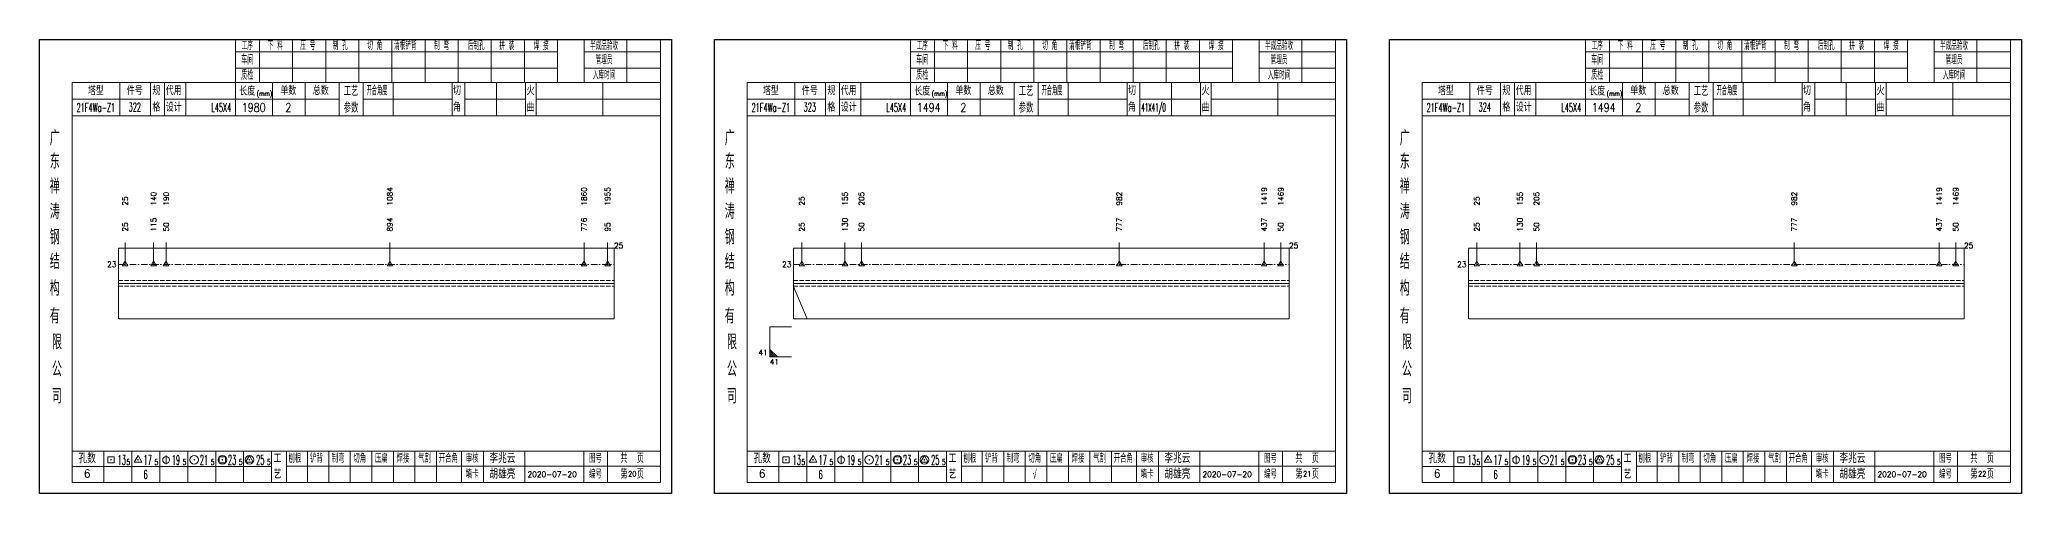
# Model space of a CAD drawing. Extents: x 1310 to 15542, y -76 to 8381.
# Drawn here: x 7447 to 8363, y 4374 to 4584 of the extents above; entities that cross this region are included whole.
import ezdxf
from ezdxf.enums import TextEntityAlignment as Align

# ---------------------------------------------------------------- set-up
doc = ezdxf.new("R2010")
doc.units = 0
doc.header["$MEASUREMENT"] = 0
doc.linetypes.add('一点画线', pattern=[5.2, 3, -1, 0.2, -1])
doc.linetypes.add('虚线', pattern=[2.75, 2, -0.75])
doc.layers.get('0').update_dxf_attribs({"linetype": 'CONTINUOUS', "lineweight": 25})
for name, color, linetype, lineweight in [('1', 7, 'CONTINUOUS', 25), ('4', 7, 'CONTINUOUS', 25), ('5', 7, 'CONTINUOUS', 25)]:
    doc.layers.add(name, color=color, linetype=linetype, lineweight=lineweight)
doc.styles.get("Standard").update_dxf_attribs({"font": 'simplex.shx', "width": 0.7, "height": 3, "bigfont": 'gbhzfs.shx'})

# ---------------------------------------------------------------- blocks, each defined once
blk = doc.blocks.new('孔17.5')
at = {"layer": '5', "color": 7, "linetype": 'Continuous', "lineweight": 13}
for p, q in [((0, 1), (-0.866, -0.5)), ((-0.1, -0.1), (0.1, 0.1)), ((0.1, -0.1), (-0.1, 0.1)), ((0.866, -0.5), (0, 1)), ((-0.866, -0.5), (0.866, -0.5))]:
    blk.add_line(p, q, dxfattribs=at)
blk = doc.blocks.new('CTJGK')
at = {"color": 6, "linetype": 'Continuous'}
for p, q in [((0, 209.97), (292.13, 209.97)), ((0, 0), (0, 209.97)), ((292.13, 209.97), (292.13, 0)), ((292.13, 0), (0, 0))]:
    blk.add_line(p, q, dxfattribs=at)

msp = doc.modelspace()

# ---------------------------------------------------------------- linework, layer by layer
at = {"color": 7, "linetype": 'Continuous', "lineweight": 18}
for p, q in [((7483.392, 4487.217), (7483.392, 4454.551)), ((7483.392, 4487.217), (7712.522, 4487.217)), ((7712.522, 4487.217), (7712.522, 4454.551)), ((7795.522, 4487.217), (7795.522, 4454.551)), ((7795.522, 4487.217), (8024.652, 4487.217)), ((8024.652, 4487.217), (8024.652, 4454.551)), ((8107.652, 4487.217), (8107.652, 4454.551)), ((8107.652, 4487.217), (8336.782, 4487.217)), ((8336.782, 4487.217), (8336.782, 4454.551)), ((7483.392, 4470.884), (7712.522, 4470.884)), ((7795.522, 4470.884), (8024.652, 4470.884)), ((8107.652, 4470.884), (8336.782, 4470.884))]:
    msp.add_line(p, q, dxfattribs=at)
at = {"color": 7, "linetype": 'Continuous', "lineweight": 13}
for p, q in [((7486.392, 4479.717), (7486.392, 4489.884)), ((7499.593, 4479.717), (7499.593, 4489.884)), ((7505.379, 4479.717), (7505.379, 4489.884)), ((7608.835, 4479.717), (7608.835, 4489.884)), ((7698.635, 4479.717), (7698.635, 4489.884)), ((7709.522, 4479.717), (7709.522, 4489.884)), ((7799.356, 4479.717), (7799.356, 4489.884)), ((7819.294, 4479.717), (7819.294, 4489.884)), ((7826.962, 4479.717), (7826.962, 4489.884)), ((7946.128, 4479.717), (7946.128, 4489.884)), ((8013.149, 4479.717), (8013.149, 4489.884)), ((8020.818, 4479.717), (8020.818, 4489.884)), ((8111.486, 4479.717), (8111.486, 4489.884)), ((8131.424, 4479.717), (8131.424, 4489.884)), ((8139.092, 4479.717), (8139.092, 4489.884)), ((8258.258, 4479.717), (8258.258, 4489.884)), ((8325.279, 4479.717), (8325.279, 4489.884)), ((8332.948, 4479.717), (8332.948, 4489.884)), ((7795.522, 4469.432), (7801.81, 4454.551)), ((7784.522, 4450.884), (7794.522, 4450.884)), ((7784.522, 4450.884), (7784.522, 4436.884)), ((7788.022, 4436.884), (7784.522, 4440.384)), ((7787.147, 4436.884), (7784.522, 4439.509)), ((7786.272, 4436.884), (7784.522, 4438.634)), ((7785.397, 4436.884), (7784.522, 4437.759)), ((7784.522, 4436.884), (7794.522, 4436.884))]:
    msp.add_line(p, q, dxfattribs=at)
at = {"color": 3, "linetype": '一点画线', "lineweight": 13}
for p, q in [((7483.392, 4479.717), (7712.522, 4479.717)), ((7795.522, 4479.717), (8024.652, 4479.717)), ((8107.652, 4479.717), (8336.782, 4479.717))]:
    msp.add_line(p, q, dxfattribs=at)
at = {"color": 1, "linetype": '虚线', "lineweight": 18}
for p, q in [((7483.392, 4472.217), (7712.522, 4472.217)), ((7795.522, 4472.217), (8024.652, 4472.217)), ((8107.652, 4472.217), (8336.782, 4472.217)), ((7483.392, 4469.551), (7712.522, 4469.551)), ((7795.522, 4469.551), (8024.652, 4469.551)), ((8107.652, 4469.551), (8336.782, 4469.551))]:
    msp.add_line(p, q, dxfattribs=at)
at = {"layer": '1', "color": 7, "linetype": 'Continuous', "lineweight": 18}
for p, q in [((7483.392, 4454.551), (7712.522, 4454.551)), ((7795.522, 4454.551), (8024.652, 4454.551)), ((8107.652, 4454.551), (8336.782, 4454.551))]:
    msp.add_line(p, q, dxfattribs=at)
at = {"layer": '4', "color": 1, "linetype": 'Continuous', "lineweight": 18}
for p, q in [((7446.892, 4583.711), (7446.892, 4373.741)), ((7739.022, 4583.711), (7446.892, 4583.711)), ((7537.522, 4583.711), (7537.522, 4563.871)), ((7548.552, 4583.711), (7548.552, 4563.851)), ((7563.862, 4583.711), (7563.862, 4563.851)), ((7579.182, 4583.711), (7579.182, 4563.851)), ((7594.492, 4583.711), (7594.492, 4563.851)), ((7609.802, 4583.711), (7609.802, 4563.851)), ((7625.112, 4583.711), (7625.112, 4563.851)), ((7640.432, 4583.711), (7640.432, 4563.851)), ((7655.742, 4583.711), (7655.742, 4563.851)), ((7671.052, 4583.711), (7671.052, 4563.851)), ((7686.362, 4583.711), (7686.362, 4563.871)), ((7686.362, 4583.711), (7686.362, 4563.851)), ((7698.642, 4583.711), (7698.642, 4563.851)), ((7718.392, 4583.711), (7718.392, 4563.851)), ((7733.972, 4583.711), (7733.972, 4563.851)), ((7739.022, 4553.911), (7739.022, 4583.711)), ((7759.022, 4583.711), (7759.022, 4373.741)), ((8051.152, 4583.711), (7759.022, 4583.711)), ((7849.652, 4583.711), (7849.652, 4563.871)), ((7860.682, 4583.711), (7860.682, 4563.851)), ((7875.992, 4583.711), (7875.992, 4563.851)), ((7891.312, 4583.711), (7891.312, 4563.851)), ((7906.622, 4583.711), (7906.622, 4563.851)), ((7921.932, 4583.711), (7921.932, 4563.851)), ((7937.242, 4583.711), (7937.242, 4563.851)), ((7952.562, 4583.711), (7952.562, 4563.851)), ((7967.872, 4583.711), (7967.872, 4563.851)), ((7983.182, 4583.711), (7983.182, 4563.851)), ((7998.492, 4583.711), (7998.492, 4563.871)), ((7998.492, 4583.711), (7998.492, 4563.851)), ((8010.772, 4583.711), (8010.772, 4563.851)), ((8030.522, 4583.711), (8030.522, 4563.851)), ((8046.102, 4583.711), (8046.102, 4563.851)), ((8051.152, 4553.911), (8051.152, 4583.711)), ((8071.152, 4583.711), (8071.152, 4373.741)), ((8363.282, 4583.711), (8071.152, 4583.711)), ((8161.782, 4583.711), (8161.782, 4563.871)), ((8172.812, 4583.711), (8172.812, 4563.851)), ((8188.122, 4583.711), (8188.122, 4563.851)), ((8203.442, 4583.711), (8203.442, 4563.851)), ((8218.752, 4583.711), (8218.752, 4563.851)), ((8234.062, 4583.711), (8234.062, 4563.851)), ((8249.372, 4583.711), (8249.372, 4563.851)), ((8264.692, 4583.711), (8264.692, 4563.851)), ((8280.002, 4583.711), (8280.002, 4563.851)), ((8295.312, 4583.711), (8295.312, 4563.851)), ((8310.622, 4583.711), (8310.622, 4563.871)), ((8310.622, 4583.711), (8310.622, 4563.851)), ((8322.902, 4583.711), (8322.902, 4563.851)), ((8342.652, 4583.711), (8342.652, 4563.851)), ((8358.232, 4583.711), (8358.232, 4563.851)), ((8363.282, 4553.911), (8363.282, 4583.711)), ((7686.362, 4577.981), (7537.522, 4577.981)), ((7733.972, 4577.981), (7698.642, 4577.981)), ((7998.492, 4577.981), (7849.652, 4577.981)), ((8046.102, 4577.981), (8010.772, 4577.981)), ((8310.622, 4577.981), (8161.782, 4577.981)), ((8358.232, 4577.981), (8322.902, 4577.981)), ((7461.902, 4563.851), (7461.902, 4378.791)), ((7733.972, 4563.851), (7461.902, 4563.851)), ((7484.022, 4563.861), (7484.022, 4548.441)), ((7498.172, 4548.441), (7498.172, 4563.851)), ((7504.672, 4548.441), (7504.672, 4563.851)), ((7514.542, 4563.851), (7514.542, 4548.441)), ((7686.362, 4570.501), (7537.522, 4570.501)), ((7537.522, 4563.871), (7537.522, 4548.441)), ((7554.642, 4563.851), (7554.642, 4548.441)), ((7569.692, 4563.851), (7569.692, 4548.441)), ((7585.392, 4563.851), (7585.392, 4548.441)), ((7596.452, 4563.851), (7596.452, 4548.441)), ((7610.402, 4563.851), (7610.402, 4548.441)), ((7637.702, 4563.851), (7637.702, 4548.441)), ((7643.462, 4563.851), (7643.462, 4548.441)), ((7658.082, 4563.851), (7658.082, 4548.441)), ((7671.542, 4563.851), (7671.542, 4548.441)), ((7676.532, 4563.851), (7676.532, 4548.441)), ((7733.972, 4570.501), (7698.642, 4570.501)), ((7707.272, 4563.851), (7707.272, 4548.441)), ((7733.972, 4378.791), (7733.972, 4563.851)), ((7774.032, 4563.851), (7774.032, 4378.791)), ((8046.102, 4563.851), (7774.032, 4563.851)), ((7796.152, 4563.861), (7796.152, 4548.441)), ((7810.302, 4548.441), (7810.302, 4563.851)), ((7816.802, 4548.441), (7816.802, 4563.851)), ((7826.672, 4563.851), (7826.672, 4548.441)), ((7998.492, 4570.501), (7849.652, 4570.501)), ((7849.652, 4563.871), (7849.652, 4548.441)), ((7866.772, 4563.851), (7866.772, 4548.441)), ((7881.822, 4563.851), (7881.822, 4548.441)), ((7897.522, 4563.851), (7897.522, 4548.441)), ((7908.582, 4563.851), (7908.582, 4548.441)), ((7922.532, 4563.851), (7922.532, 4548.441)), ((7949.832, 4563.851), (7949.832, 4548.441)), ((7955.592, 4563.851), (7955.592, 4548.441)), ((7970.212, 4563.851), (7970.212, 4548.441)), ((7983.672, 4563.851), (7983.672, 4548.441)), ((7988.662, 4563.851), (7988.662, 4548.441)), ((8046.102, 4570.501), (8010.772, 4570.501)), ((8019.402, 4563.851), (8019.402, 4548.441)), ((8046.102, 4378.791), (8046.102, 4563.851)), ((8086.162, 4563.851), (8086.162, 4378.791)), ((8358.232, 4563.851), (8086.162, 4563.851)), ((8108.282, 4563.861), (8108.282, 4548.441)), ((8122.432, 4548.441), (8122.432, 4563.851)), ((8128.932, 4548.441), (8128.932, 4563.851)), ((8138.802, 4563.851), (8138.802, 4548.441)), ((8310.622, 4570.501), (8161.782, 4570.501)), ((8161.782, 4563.871), (8161.782, 4548.441)), ((8178.902, 4563.851), (8178.902, 4548.441)), ((8193.952, 4563.851), (8193.952, 4548.441)), ((8209.652, 4563.851), (8209.652, 4548.441)), ((8220.712, 4563.851), (8220.712, 4548.441)), ((8234.662, 4563.851), (8234.662, 4548.441)), ((8261.962, 4563.851), (8261.962, 4548.441)), ((8267.722, 4563.851), (8267.722, 4548.441)), ((8282.342, 4563.851), (8282.342, 4548.441)), ((8295.802, 4563.851), (8295.802, 4548.441)), ((8300.792, 4563.851), (8300.792, 4548.441)), ((8358.232, 4570.501), (8322.902, 4570.501)), ((8331.532, 4563.851), (8331.532, 4548.441)), ((8358.232, 4378.791), (8358.232, 4563.851)), ((7498.172, 4556.091), (7461.902, 4556.091)), ((7585.392, 4556.141), (7504.672, 4556.141)), ((7596.452, 4556.141), (7637.702, 4556.141)), ((7643.462, 4556.141), (7671.542, 4556.141)), ((7676.532, 4556.141), (7734.152, 4556.141)), ((7810.302, 4556.091), (7774.032, 4556.091)), ((7897.522, 4556.141), (7816.802, 4556.141)), ((7908.582, 4556.141), (7949.832, 4556.141)), ((7955.592, 4556.141), (7983.672, 4556.141)), ((7988.662, 4556.141), (8046.282, 4556.141)), ((8122.432, 4556.091), (8086.162, 4556.091)), ((8209.652, 4556.141), (8128.932, 4556.141)), ((8220.712, 4556.141), (8261.962, 4556.141)), ((8267.722, 4556.141), (8295.802, 4556.141)), ((8300.792, 4556.141), (8358.412, 4556.141)), ((7734.152, 4548.441), (7461.902, 4548.441)), ((7739.022, 4373.741), (7739.022, 4553.911)), ((8046.282, 4548.441), (7774.032, 4548.441)), ((8051.152, 4373.741), (8051.152, 4553.911)), ((8358.412, 4548.441), (8086.162, 4548.441)), ((8363.282, 4373.741), (8363.282, 4553.911)), ((7461.902, 4393.321), (7733.972, 4393.321)), ((7476.592, 4393.321), (7476.592, 4378.791)), ((7489.522, 4378.791), (7489.522, 4393.321)), ((7502.452, 4393.321), (7502.452, 4378.791)), ((7515.372, 4378.791), (7515.372, 4393.321)), ((7528.302, 4393.321), (7528.302, 4378.791)), ((7541.232, 4378.791), (7541.232, 4393.321)), ((7554.152, 4378.791), (7554.152, 4393.321)), ((7561.022, 4378.791), (7561.022, 4393.321)), ((7570.682, 4378.791), (7570.682, 4393.321)), ((7580.622, 4378.791), (7580.622, 4393.321)), ((7590.562, 4378.791), (7590.562, 4393.321)), ((7600.512, 4378.791), (7600.512, 4393.321)), ((7610.452, 4378.791), (7610.452, 4393.321)), ((7620.392, 4378.791), (7620.392, 4393.321)), ((7630.342, 4378.791), (7630.342, 4393.321)), ((7641.982, 4378.791), (7641.982, 4393.321)), ((7652.132, 4378.791), (7652.132, 4393.321)), ((7671.192, 4378.791), (7671.192, 4393.321)), ((7698.572, 4378.791), (7698.572, 4393.321)), ((7709.532, 4378.791), (7709.532, 4393.321)), ((7774.032, 4393.321), (8046.102, 4393.321)), ((7788.722, 4393.321), (7788.722, 4378.791)), ((7801.652, 4378.791), (7801.652, 4393.321)), ((7814.582, 4393.321), (7814.582, 4378.791)), ((7827.502, 4378.791), (7827.502, 4393.321)), ((7840.432, 4393.321), (7840.432, 4378.791)), ((7853.362, 4378.791), (7853.362, 4393.321)), ((7866.282, 4378.791), (7866.282, 4393.321)), ((7873.152, 4378.791), (7873.152, 4393.321)), ((7882.812, 4378.791), (7882.812, 4393.321)), ((7892.752, 4378.791), (7892.752, 4393.321)), ((7902.692, 4378.791), (7902.692, 4393.321)), ((7912.642, 4378.791), (7912.642, 4393.321)), ((7922.582, 4378.791), (7922.582, 4393.321)), ((7932.522, 4378.791), (7932.522, 4393.321)), ((7942.472, 4378.791), (7942.472, 4393.321)), ((7954.112, 4378.791), (7954.112, 4393.321)), ((7964.262, 4378.791), (7964.262, 4393.321)), ((7983.322, 4378.791), (7983.322, 4393.321)), ((8010.702, 4378.791), (8010.702, 4393.321)), ((8021.662, 4378.791), (8021.662, 4393.321)), ((8086.162, 4393.321), (8358.232, 4393.321)), ((8100.852, 4393.321), (8100.852, 4378.791)), ((8113.782, 4378.791), (8113.782, 4393.321)), ((8126.712, 4393.321), (8126.712, 4378.791)), ((8139.632, 4378.791), (8139.632, 4393.321)), ((8152.562, 4393.321), (8152.562, 4378.791)), ((8165.492, 4378.791), (8165.492, 4393.321)), ((8178.412, 4378.791), (8178.412, 4393.321)), ((8185.282, 4378.791), (8185.282, 4393.321)), ((8194.942, 4378.791), (8194.942, 4393.321)), ((8204.882, 4378.791), (8204.882, 4393.321)), ((8214.822, 4378.791), (8214.822, 4393.321)), ((8224.772, 4378.791), (8224.772, 4393.321)), ((8234.712, 4378.791), (8234.712, 4393.321)), ((8244.652, 4378.791), (8244.652, 4393.321)), ((8254.602, 4378.791), (8254.602, 4393.321)), ((8266.242, 4378.791), (8266.242, 4393.321)), ((8276.392, 4378.791), (8276.392, 4393.321)), ((8295.452, 4378.791), (8295.452, 4393.321)), ((8322.832, 4378.791), (8322.832, 4393.321)), ((8333.792, 4378.791), (8333.792, 4393.321)), ((7554.152, 4386.191), (7461.902, 4386.191)), ((7560.982, 4386.351), (7733.972, 4386.351)), ((7866.282, 4386.191), (7774.032, 4386.191)), ((7873.112, 4386.351), (8046.102, 4386.351)), ((8178.412, 4386.191), (8086.162, 4386.191)), ((8185.242, 4386.351), (8358.232, 4386.351)), ((7446.892, 4373.741), (7739.022, 4373.741)), ((7461.902, 4378.791), (7733.972, 4378.791)), ((7759.022, 4373.741), (8051.152, 4373.741)), ((7774.032, 4378.791), (8046.102, 4378.791)), ((8071.152, 4373.741), (8363.282, 4373.741)), ((8086.162, 4378.791), (8358.232, 4378.791))]:
    msp.add_line(p, q, dxfattribs=at)
at = {"layer": '4', "color": 7, "linetype": 'Continuous', "lineweight": 13}
for p, q in [((7478.478, 4387.827), (7478.478, 4390.655)), ((7478.478, 4390.655), (7481.306, 4390.655)), ((7481.306, 4390.655), (7481.306, 4387.827)), ((7492.392, 4391.241), (7490.66, 4388.241)), ((7494.124, 4388.241), (7492.392, 4391.241)), ((7505.392, 4391.241), (7505.392, 4387.241)), ((7529.978, 4387.827), (7529.978, 4390.655)), ((7529.978, 4390.655), (7532.806, 4390.655)), ((7532.806, 4390.655), (7532.806, 4387.827)), ((7543.892, 4391.241), (7542.16, 4388.241)), ((7545.624, 4388.241), (7543.892, 4391.241)), ((7790.608, 4387.827), (7790.608, 4390.655)), ((7790.608, 4390.655), (7793.436, 4390.655)), ((7793.436, 4390.655), (7793.436, 4387.827)), ((7804.522, 4391.241), (7802.79, 4388.241)), ((7806.254, 4388.241), (7804.522, 4391.241)), ((7817.522, 4391.241), (7817.522, 4387.241)), ((7842.108, 4387.827), (7842.108, 4390.655)), ((7842.108, 4390.655), (7844.936, 4390.655)), ((7844.936, 4390.655), (7844.936, 4387.827)), ((7856.022, 4391.241), (7854.29, 4388.241)), ((7857.754, 4388.241), (7856.022, 4391.241)), ((8102.738, 4387.827), (8102.738, 4390.655)), ((8102.738, 4390.655), (8105.566, 4390.655)), ((8105.566, 4390.655), (8105.566, 4387.827)), ((8116.652, 4391.241), (8114.92, 4388.241)), ((8118.384, 4388.241), (8116.652, 4391.241)), ((8129.652, 4391.241), (8129.652, 4387.241)), ((8154.238, 4387.827), (8154.238, 4390.655)), ((8154.238, 4390.655), (8157.066, 4390.655)), ((8157.066, 4390.655), (8157.066, 4387.827)), ((8168.152, 4391.241), (8166.42, 4388.241)), ((8169.884, 4388.241), (8168.152, 4391.241)), ((7481.306, 4387.827), (7478.478, 4387.827)), ((7479.692, 4389.041), (7480.092, 4389.441)), ((7480.092, 4389.041), (7479.692, 4389.441)), ((7490.66, 4388.241), (7494.124, 4388.241)), ((7492.192, 4389.041), (7492.592, 4389.441)), ((7492.592, 4389.041), (7492.192, 4389.441)), ((7518.192, 4389.041), (7518.592, 4389.441)), ((7518.592, 4389.041), (7518.192, 4389.441)), ((7532.806, 4387.827), (7529.978, 4387.827)), ((7531.192, 4389.041), (7531.592, 4389.441)), ((7531.592, 4389.041), (7531.192, 4389.441)), ((7542.16, 4388.241), (7545.624, 4388.241)), ((7543.692, 4389.041), (7544.092, 4389.441)), ((7544.092, 4389.041), (7543.692, 4389.441)), ((7793.436, 4387.827), (7790.608, 4387.827)), ((7791.822, 4389.041), (7792.222, 4389.441)), ((7792.222, 4389.041), (7791.822, 4389.441)), ((7802.79, 4388.241), (7806.254, 4388.241)), ((7804.322, 4389.041), (7804.722, 4389.441)), ((7804.722, 4389.041), (7804.322, 4389.441)), ((7830.322, 4389.041), (7830.722, 4389.441)), ((7830.722, 4389.041), (7830.322, 4389.441)), ((7844.936, 4387.827), (7842.108, 4387.827)), ((7843.322, 4389.041), (7843.722, 4389.441)), ((7843.722, 4389.041), (7843.322, 4389.441)), ((7854.29, 4388.241), (7857.754, 4388.241)), ((7855.822, 4389.041), (7856.222, 4389.441)), ((7856.222, 4389.041), (7855.822, 4389.441)), ((8105.566, 4387.827), (8102.738, 4387.827)), ((8103.952, 4389.041), (8104.352, 4389.441)), ((8104.352, 4389.041), (8103.952, 4389.441)), ((8114.92, 4388.241), (8118.384, 4388.241)), ((8116.452, 4389.041), (8116.852, 4389.441)), ((8116.852, 4389.041), (8116.452, 4389.441)), ((8142.452, 4389.041), (8142.852, 4389.441)), ((8142.852, 4389.041), (8142.452, 4389.441)), ((8157.066, 4387.827), (8154.238, 4387.827)), ((8155.452, 4389.041), (8155.852, 4389.441)), ((8155.852, 4389.041), (8155.452, 4389.441)), ((8166.42, 4388.241), (8169.884, 4388.241)), ((8167.952, 4389.041), (8168.352, 4389.441)), ((8168.352, 4389.041), (8167.952, 4389.441))]:
    msp.add_line(p, q, dxfattribs=at)
for centre, radius in [((7505.392, 4389.241), 1.6), ((7518.392, 4389.241), 2), ((7531.392, 4389.241), 2), ((7543.892, 4389.241), 2), ((7817.522, 4389.241), 1.6), ((7830.522, 4389.241), 2), ((7843.522, 4389.241), 2), ((7856.022, 4389.241), 2), ((8129.652, 4389.241), 1.6), ((8142.652, 4389.241), 2), ((8155.652, 4389.241), 2), ((8168.152, 4389.241), 2)]:
    msp.add_circle(centre, radius, dxfattribs=at)

# ---------------------------------------------------------------- block references
at = {"color": 0, "linetype": 'Continuous'}
for p in [(7446.892, 4373.741), (7759.022, 4373.741), (8071.152, 4373.741)]:
    msp.add_blockref('CTJGK', p, dxfattribs=at)
at = {"color": 8, "linetype": 'Continuous', "lineweight": 9, "xscale": 1.5, "yscale": 1.5, "zscale": 1.5}
for p in [(7486.392, 4479.717), (7499.593, 4479.717), (7505.379, 4479.717), (7608.835, 4479.717), (7698.635, 4479.717), (7709.522, 4479.717), (7799.356, 4479.717), (7819.294, 4479.717), (7826.962, 4479.717), (7946.128, 4479.717), (8013.149, 4479.717), (8020.818, 4479.717), (8111.486, 4479.717), (8131.424, 4479.717), (8139.092, 4479.717), (8258.258, 4479.717), (8325.279, 4479.717), (8332.948, 4479.717)]:
    msp.add_blockref('孔17.5', p, dxfattribs=at)

# ---------------------------------------------------------------- texts
at = {"color": 7, "linetype": 'Continuous', "lineweight": 13}
for s, p in [('25', (7486.392, 4506.884)), ('140', (7499.593, 4506.884)), ('190', (7505.379, 4506.884)), ('1084', (7608.835, 4506.884)), ('1860', (7698.635, 4506.884)), ('1955', (7709.522, 4506.884)), ('25', (7799.356, 4506.884)), ('155', (7819.294, 4506.884)), ('205', (7826.962, 4506.884)), ('982', (7946.128, 4506.884)), ('1419', (8013.149, 4506.884)), ('1469', (8020.818, 4506.884)), ('25', (8111.486, 4506.884)), ('155', (8131.424, 4506.884)), ('205', (8139.092, 4506.884)), ('982', (8258.258, 4506.884)), ('1419', (8325.279, 4506.884)), ('1469', (8332.948, 4506.884))]:
    msp.add_text(s, height=2.5, rotation=90, dxfattribs=at).set_placement(p, align=Align.MIDDLE_LEFT)
at = {"color": 8, "linetype": 'Continuous', "lineweight": 9}
for s, p in [('115', (7499.593, 4494.884)), ('894', (7608.835, 4494.884)), ('776', (7698.635, 4494.884)), ('130', (7819.294, 4494.884)), ('777', (7946.128, 4494.884)), ('437', (8013.149, 4494.884)), ('130', (8131.424, 4494.884)), ('777', (8258.258, 4494.884)), ('437', (8325.279, 4494.884)), ('25', (7486.392, 4494.884)), ('50', (7505.379, 4494.884)), ('95', (7709.522, 4494.884)), ('25', (7799.356, 4494.884)), ('50', (7826.962, 4494.884)), ('50', (8020.818, 4494.884)), ('25', (8111.486, 4494.884)), ('50', (8139.092, 4494.884)), ('50', (8332.948, 4494.884))]:
    msp.add_text(s, height=2.5, rotation=90, dxfattribs=at).set_placement(p, align=Align.MIDDLE_LEFT)
at = {"color": 7, "linetype": 'Continuous', "lineweight": 13}
for p in [(7712.522, 4488.384), (8024.652, 4488.384), (8336.782, 4488.384)]:
    msp.add_text('25', height=2.5, dxfattribs=at).set_placement(p, align=Align.MIDDLE_LEFT)
for p in [(7482.392, 4479.717), (7794.522, 4479.717), (8106.652, 4479.717)]:
    msp.add_text('23', height=2.5, dxfattribs=at).set_placement(p, align=Align.MIDDLE_RIGHT)
msp.add_text('41', height=2.5, dxfattribs=at).set_placement((7783.522, 4436.884), align=Align.BOTTOM_RIGHT)
msp.add_text('41', height=2.5, dxfattribs=at).set_placement((7784.522, 4435.884), align=Align.TOP_LEFT)
at = {"layer": '4', "color": 1, "linetype": 'Continuous', "lineweight": 25}
for s, height, width, p in [('工序', 3.7, 0.7, (7542.892, 4580.841)), ('下 料', 3.7, 0.7, (7555.892, 4580.841)), ('压 号', 3.7, 0.7, (7570.892, 4580.841)), ('制 孔', 3.7, 0.7, (7585.892, 4580.841)), ('切 角', 3.7, 0.7, (7601.892, 4580.841)), ('清根铲背 ', 3.7, 0.7, (7616.892, 4580.841)), (' 制 弯', 3.7, 0.7, (7631.892, 4580.841)), (' 后制孔', 3.7, 0.7, (7647.892, 4580.841)), ('拼 装', 3.7, 0.7, (7662.892, 4580.841)), (' 焊 接', 3.7, 0.7, (7677.892, 4580.841)), ('半成品验收', 3.7, 0.7, (7707.892, 4580.841)), ('工序', 3.7, 0.7, (7855.022, 4580.841)), ('下 料', 3.7, 0.7, (7868.022, 4580.841)), ('压 号', 3.7, 0.7, (7883.022, 4580.841)), ('制 孔', 3.7, 0.7, (7898.022, 4580.841)), ('切 角', 3.7, 0.7, (7914.022, 4580.841)), ('清根铲背 ', 3.7, 0.7, (7929.022, 4580.841)), (' 制 弯', 3.7, 0.7, (7944.022, 4580.841)), (' 后制孔', 3.7, 0.7, (7960.022, 4580.841)), ('拼 装', 3.7, 0.7, (7975.022, 4580.841)), (' 焊 接', 3.7, 0.7, (7990.022, 4580.841)), ('半成品验收', 3.7, 0.7, (8020.022, 4580.841)), ('工序', 3.7, 0.7, (8167.152, 4580.841)), ('下 料', 3.7, 0.7, (8180.152, 4580.841)), ('压 号', 3.7, 0.7, (8195.152, 4580.841)), ('制 孔', 3.7, 0.7, (8210.152, 4580.841)), ('切 角', 3.7, 0.7, (8226.152, 4580.841)), ('清根铲背 ', 3.7, 0.7, (8241.152, 4580.841)), (' 制 弯', 3.7, 0.7, (8256.152, 4580.841)), (' 后制孔', 3.7, 0.7, (8272.152, 4580.841)), ('拼 装', 3.7, 0.7, (8287.152, 4580.841)), (' 焊 接', 3.7, 0.7, (8302.152, 4580.841)), ('半成品验收', 3.7, 0.7, (8332.152, 4580.841)), ('车间', 4, 0.7, (7542.892, 4574.241)), ('管理员', 3.7, 0.7, (7707.892, 4574.241)), ('车间', 4, 0.7, (7855.022, 4574.241)), ('管理员', 3.7, 0.7, (8020.022, 4574.241)), ('车间', 4, 0.7, (8167.152, 4574.241)), ('管理员', 3.7, 0.7, (8332.152, 4574.241)), ('质检', 4, 0.7, (7542.892, 4567.181)), ('入库时间', 3.7, 0.7, (7707.892, 4567.181)), ('质检', 4, 0.7, (7855.022, 4567.181)), ('入库时间', 3.7, 0.7, (8020.022, 4567.181)), ('质检', 4, 0.7, (8167.152, 4567.181)), ('入库时间', 3.7, 0.7, (8332.152, 4567.181)), ('322', 4, 0.5, (7490.892, 4552.511)), ('(mm)', 2.24, 0.7, (7550.892, 4558.741)), ('参数', 4.8, 0.7, (7590.892, 4552.291)), ('工艺', 4.8, 0.7, (7590.892, 4560.001)), ('开合角度', 4, 0.6, (7602.892, 4560.001)), ('323', 4, 0.5, (7803.022, 4552.511)), ('(mm)', 2.24, 0.7, (7863.022, 4558.741)), ('参数', 4.8, 0.7, (7903.022, 4552.291)), ('工艺', 4.8, 0.7, (7903.022, 4560.001)), ('开合角度', 4, 0.6, (7915.022, 4560.001)), ('41X41/0', 3.8, 0.4, (7962.022, 4552.291)), ('324', 4, 0.5, (8115.152, 4552.511)), ('(mm)', 2.24, 0.7, (8175.152, 4558.741)), ('参数', 4.8, 0.7, (8215.152, 4552.291)), ('工艺', 4.8, 0.7, (8215.152, 4560.001)), ('开合角度', 4, 0.6, (8227.152, 4560.001)), ('21F4Wa-Z1', 4, 0.5, (7472.892, 4552.261)), ('L45X4', 4, 0.5, (7530.892, 4552.241)), ('1980', 4, 0.8, (7545.892, 4552.291)), ('2', 4, 0.8, (7561.892, 4552.291)), ('21F4Wa-Z1', 4, 0.5, (7785.022, 4552.261)), ('L45X4', 4, 0.5, (7843.022, 4552.241)), ('1494', 4, 0.8, (7858.022, 4552.291)), ('2', 4, 0.8, (7874.022, 4552.291)), ('21F4Wa-Z1', 4, 0.5, (8097.152, 4552.261)), ('L45X4', 4, 0.5, (8155.152, 4552.241)), ('1494', 4, 0.8, (8170.152, 4552.291)), ('2', 4, 0.8, (8186.152, 4552.291)), ('广', 6.96, 0.7, (7453.892, 4538.211)), ('广', 6.96, 0.7, (7766.022, 4538.211)), ('广', 6.96, 0.7, (8078.152, 4538.211)), ('东', 6.96, 0.7, (7453.892, 4527.421)), ('东', 6.96, 0.7, (7766.022, 4527.421)), ('东', 6.96, 0.7, (8078.152, 4527.421)), ('禅', 6.96, 0.7, (7453.892, 4515.831)), ('禅', 6.96, 0.7, (7766.022, 4515.831)), ('禅', 6.96, 0.7, (8078.152, 4515.831)), ('涛', 6.96, 0.7, (7453.892, 4504.231)), ('涛', 6.96, 0.7, (7766.022, 4504.231)), ('涛', 6.96, 0.7, (8078.152, 4504.231)), ('钢', 6.96, 0.7, (7453.892, 4492.341)), ('钢', 6.96, 0.7, (7766.022, 4492.341)), ('钢', 6.96, 0.7, (8078.152, 4492.341)), ('结', 6.96, 0.7, (7453.892, 4481.031)), ('结', 6.96, 0.7, (7766.022, 4481.031)), ('结', 6.96, 0.7, (8078.152, 4481.031)), ('构', 6.96, 0.7, (7453.892, 4468.651)), ('构', 6.96, 0.7, (7766.022, 4468.651)), ('构', 6.96, 0.7, (8078.152, 4468.651)), ('有', 6.96, 0.7, (7453.892, 4455.841)), ('有', 6.96, 0.7, (7766.022, 4455.841)), ('有', 6.96, 0.7, (8078.152, 4455.841)), ('限', 6.96, 0.7, (7454.892, 4443.841)), ('限', 6.96, 0.7, (7767.022, 4443.841)), ('限', 6.96, 0.7, (8079.152, 4443.841)), ('公', 6.96, 0.7, (7454.892, 4431.301)), ('公', 6.96, 0.7, (7767.022, 4431.301)), ('公', 6.96, 0.7, (8079.152, 4431.301)), ('司', 6.96, 0.7, (7454.892, 4418.821)), ('司', 6.96, 0.7, (7767.022, 4418.821)), ('司', 6.96, 0.7, (8079.152, 4418.821)), ('13', 4.47, 0.5, (7484.892, 4389.241)), ('5', 2.68, 0.6, (7487.892, 4388.241)), ('17', 4.47, 0.5, (7496.892, 4389.241)), ('5', 2.68, 0.6, (7500.892, 4388.241)), ('19', 4.47, 0.5, (7509.892, 4389.241)), ('5', 2.68, 0.6, (7513.892, 4388.241)), ('21', 4.47, 0.5, (7522.892, 4389.241)), ('5', 2.68, 0.6, (7526.892, 4388.241)), ('23', 4.47, 0.5, (7535.892, 4389.241)), ('5', 2.68, 0.6, (7539.892, 4388.241)), ('25', 4.47, 0.5, (7548.892, 4389.241)), ('5', 2.68, 0.6, (7552.892, 4388.241)), ('刨根', 3.7, 0.8, (7564.892, 4389.841)), ('铲背', 3.7, 0.8, (7574.892, 4389.841)), ('制弯', 3.7, 0.8, (7584.892, 4389.841)), ('切角', 3.7, 0.8, (7594.892, 4389.841)), ('压扁', 3.7, 0.8, (7604.892, 4389.841)), ('焊接', 3.7, 0.8, (7614.892, 4389.841)), ('气割', 3.7, 0.8, (7624.892, 4389.841)), ('开合角', 3.7, 0.8, (7635.892, 4389.841)), ('审核', 3.7, 0.8, (7646.892, 4389.841)), ('图号', 3.7, 0.8, (7703.892, 4389.841)), ('共  页', 4, 0.8, (7720.892, 4389.841)), ('13', 4.47, 0.5, (7797.022, 4389.241)), ('5', 2.68, 0.6, (7800.022, 4388.241)), ('17', 4.47, 0.5, (7809.022, 4389.241)), ('5', 2.68, 0.6, (7813.022, 4388.241)), ('19', 4.47, 0.5, (7822.022, 4389.241)), ('5', 2.68, 0.6, (7826.022, 4388.241)), ('21', 4.47, 0.5, (7835.022, 4389.241)), ('5', 2.68, 0.6, (7839.022, 4388.241)), ('23', 4.47, 0.5, (7848.022, 4389.241)), ('5', 2.68, 0.6, (7852.022, 4388.241)), ('25', 4.47, 0.5, (7861.022, 4389.241)), ('5', 2.68, 0.6, (7865.022, 4388.241)), ('刨根', 3.7, 0.8, (7877.022, 4389.841)), ('铲背', 3.7, 0.8, (7887.022, 4389.841)), ('制弯', 3.7, 0.8, (7897.022, 4389.841)), ('切角', 3.7, 0.8, (7907.022, 4389.841)), ('压扁', 3.7, 0.8, (7917.022, 4389.841)), ('焊接', 3.7, 0.8, (7927.022, 4389.841)), ('气割', 3.7, 0.8, (7937.022, 4389.841)), ('开合角', 3.7, 0.8, (7948.022, 4389.841)), ('审核', 3.7, 0.8, (7959.022, 4389.841)), ('图号', 3.7, 0.8, (8016.022, 4389.841)), ('共  页', 4, 0.8, (8033.022, 4389.841)), ('13', 4.47, 0.5, (8109.152, 4389.241)), ('5', 2.68, 0.6, (8112.152, 4388.241)), ('17', 4.47, 0.5, (8121.152, 4389.241)), ('5', 2.68, 0.6, (8125.152, 4388.241)), ('19', 4.47, 0.5, (8134.152, 4389.241)), ('5', 2.68, 0.6, (8138.152, 4388.241)), ('21', 4.47, 0.5, (8147.152, 4389.241)), ('5', 2.68, 0.6, (8151.152, 4388.241)), ('23', 4.47, 0.5, (8160.152, 4389.241)), ('5', 2.68, 0.6, (8164.152, 4388.241)), ('25', 4.47, 0.5, (8173.152, 4389.241)), ('5', 2.68, 0.6, (8177.152, 4388.241)), ('刨根', 3.7, 0.8, (8189.152, 4389.841)), ('铲背', 3.7, 0.8, (8199.152, 4389.841)), ('制弯', 3.7, 0.8, (8209.152, 4389.841)), ('切角', 3.7, 0.8, (8219.152, 4389.841)), ('压扁', 3.7, 0.8, (8229.152, 4389.841)), ('焊接', 3.7, 0.8, (8239.152, 4389.841)), ('气割', 3.7, 0.8, (8249.152, 4389.841)), ('开合角', 3.7, 0.8, (8260.152, 4389.841)), ('审核', 3.7, 0.8, (8271.152, 4389.841)), ('图号', 3.7, 0.8, (8328.152, 4389.841)), ('共  页', 4, 0.8, (8345.152, 4389.841)), ('6', 4, 0.5, (7495.892, 4382.491)), ('填卡', 3.7, 0.8, (7646.892, 4382.571)), ('编号', 3.7, 0.8, (7703.892, 4382.571)), ('第  页', 4, 0.8, (7720.892, 4382.571)), ('6', 4, 0.5, (7808.022, 4382.491)), ('√', 4, 0.6, (7907.022, 4382.571)), ('填卡', 3.7, 0.8, (7959.022, 4382.571)), ('编号', 3.7, 0.8, (8016.022, 4382.571)), ('第  页', 4, 0.8, (8033.022, 4382.571)), ('6', 4, 0.5, (8120.152, 4382.491)), ('填卡', 3.7, 0.8, (8271.152, 4382.571)), ('编号', 3.7, 0.8, (8328.152, 4382.571)), ('第  页', 4, 0.8, (8345.152, 4382.571))]:
    msp.add_text(s, height=height, dxfattribs=dict(at, width=width)).set_placement(p, align=Align.MIDDLE_CENTER)
for s, height, p in [('塔型', 3.7, (7472.892, 4559.971)), ('件号', 3.7, (7490.892, 4559.971)), ('格', 3.7, (7500.892, 4552.291)), ('规', 3.7, (7500.892, 4560.001)), ('代用', 3.7, (7508.892, 4560.001)), ('设计', 3.7, (7508.892, 4552.291)), ('长度', 3.7, (7542.892, 4559.741)), ('单数', 3.7, (7561.892, 4560.001)), ('总数', 3.7, (7576.892, 4560.001)), ('切', 3.7, (7639.892, 4560.001)), ('角', 3.7, (7639.892, 4552.291)), ('火', 3.7, (7673.892, 4560.001)), ('曲', 3.7, (7673.892, 4552.291)), ('塔型', 3.7, (7785.022, 4559.971)), ('件号', 3.7, (7803.022, 4559.971)), ('格', 3.7, (7813.022, 4552.291)), ('规', 3.7, (7813.022, 4560.001)), ('代用', 3.7, (7821.022, 4560.001)), ('设计', 3.7, (7821.022, 4552.291)), ('长度', 3.7, (7855.022, 4559.741)), ('单数', 3.7, (7874.022, 4560.001)), ('总数', 3.7, (7889.022, 4560.001)), ('切', 3.7, (7952.022, 4560.001)), ('角', 3.7, (7952.022, 4552.291)), ('火', 3.7, (7986.022, 4560.001)), ('曲', 3.7, (7986.022, 4552.291)), ('塔型', 3.7, (8097.152, 4559.971)), ('件号', 3.7, (8115.152, 4559.971)), ('格', 3.7, (8125.152, 4552.291)), ('规', 3.7, (8125.152, 4560.001)), ('代用', 3.7, (8133.152, 4560.001)), ('设计', 3.7, (8133.152, 4552.291)), ('长度', 3.7, (8167.152, 4559.741)), ('单数', 3.7, (8186.152, 4560.001)), ('总数', 3.7, (8201.152, 4560.001)), ('切', 3.7, (8264.152, 4560.001)), ('角', 3.7, (8264.152, 4552.291)), ('火', 3.7, (8298.152, 4560.001)), ('曲', 3.7, (8298.152, 4552.291)), ('孔数', 4, (7468.892, 4389.761)), ('工', 3.7, (7556.892, 4389.841)), ('李兆云', 4, (7660.892, 4389.841)), ('孔数', 4, (7781.022, 4389.761)), ('工', 3.7, (7869.022, 4389.841)), ('李兆云', 4, (7973.022, 4389.841)), ('孔数', 4, (8093.152, 4389.761)), ('工', 3.7, (8181.152, 4389.841)), ('李兆云', 4, (8285.152, 4389.841)), ('6', 3.7, (7468.892, 4382.931)), ('艺', 3.7, (7556.892, 4382.491)), ('胡雄亮', 4, (7660.892, 4382.571)), ('2020-07-20', 2.5, (7683.892, 4382.571)), ('6', 3.7, (7781.022, 4382.931)), ('艺', 3.7, (7869.022, 4382.491)), ('胡雄亮', 4, (7973.022, 4382.571)), ('2020-07-20', 2.5, (7996.022, 4382.571)), ('6', 3.7, (8093.152, 4382.931)), ('艺', 3.7, (8181.152, 4382.491)), ('胡雄亮', 4, (8285.152, 4382.571)), ('2020-07-20', 2.5, (8308.152, 4382.571))]:
    msp.add_text(s, height=height, dxfattribs=at).set_placement(p, align=Align.MIDDLE_CENTER)
at = {"layer": '4', "color": 6, "linetype": 'Continuous', "lineweight": 25, "width": 0.8}
for s, p in [('20', (7720.917, 4382.799)), ('21', (8033.047, 4382.799)), ('22', (8345.177, 4382.799))]:
    msp.add_text(s, height=2.5, dxfattribs=at).set_placement(p, align=Align.MIDDLE_CENTER)

doc.saveas('drawing.dxf')
